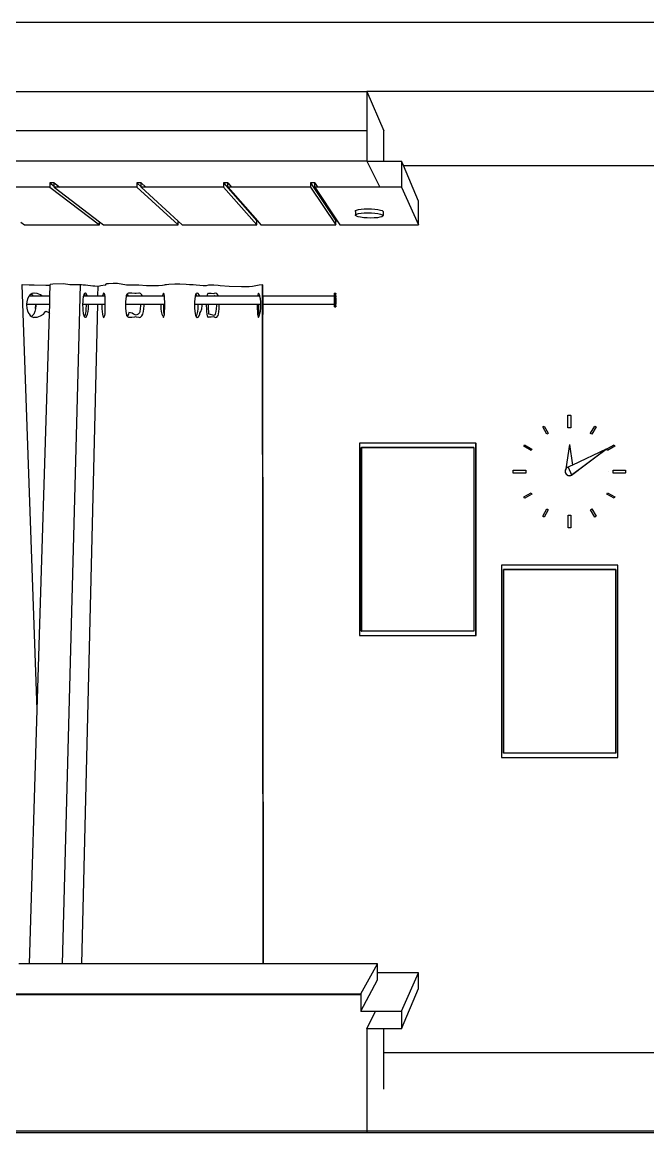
# Model space of a CAD drawing. Header units: millimetres. Extents: x 543 to 4140, y -1075 to 1161.
# Drawn here: x 925.9 to 1143.2, y 775.4 to 1161.4 of the extents above; entities that cross this region are included whole.
import ezdxf

# ---------------------------------------------------------------- set-up
doc = ezdxf.new("R2010")
doc.units = ezdxf.units.MM
doc.layers.add('SectionCutEdges', color=7, linetype='Continuous')

msp = doc.modelspace()

# ---------------------------------------------------------------- linework, layer by layer
for p, q in [((1045.628, 1137.288), (1051.522, 1123.625)), ((1045.628, 1123.625), (829.101, 1123.625)), ((1051.522, 1113.165), (1051.522, 1123.625)), ((1045.628, 1113.165), (1050.153, 1104.119)), ((1058.339, 1111.62), (1057.69, 1113.165)), ((1058.339, 1111.62), (1151.925, 1111.62)), ((1063.568, 1099.182), (1058.339, 1111.62)), ((935.566, 1105.626), (937.074, 1104.461)), ((935.566, 1104.119), (952.747, 1090.973)), ((937.074, 1105.626), (939.008, 1104.119)), ((937.074, 1104.119), (952.747, 1092.028)), ((965.72, 1105.626), (967.228, 1104.234)), ((965.72, 1104.119), (980.11, 1090.973)), ((967.228, 1105.626), (968.845, 1104.119)), ((967.228, 1104.119), (980.11, 1092.235)), ((995.874, 1105.626), (1007.473, 1092.341)), ((995.874, 1104.119), (1007.473, 1090.973)), ((997.382, 1105.626), (998.682, 1104.119)), ((997.382, 1104.119), (1007.649, 1092.341)), ((1026.028, 1105.626), (1034.836, 1092.341)), ((1026.028, 1104.119), (1034.836, 1090.973)), ((1027.536, 1105.626), (1028.52, 1104.119)), ((1027.536, 1104.119), (1035.302, 1092.341)), ((1057.69, 1104.119), (1063.568, 1090.973)), ((1042.061, 1096.144), (1042.712, 1096.337)), ((1042.712, 1096.337), (1043.622, 1096.485)), ((1043.622, 1096.485), (1044.73, 1096.579)), ((1044.73, 1096.579), (1045.96, 1096.61)), ((1045.96, 1096.61), (1047.225, 1096.579)), ((1047.225, 1096.579), (1048.437, 1096.485)), ((1048.437, 1096.485), (1049.514, 1096.337)), ((1049.514, 1096.337), (1050.38, 1096.144)), ((1063.568, 1090.973), (1063.568, 1099.182)), ((1007.473, 1092.341), (1007.649, 1092.341)), ((1007.473, 1090.973), (1007.473, 1092.341)), ((1007.649, 1092.341), (1008.841, 1090.973)), ((1034.836, 1092.341), (1035.302, 1092.341)), ((1034.836, 1090.973), (1034.836, 1092.341)), ((1035.302, 1092.341), (1036.205, 1090.973)), ((1041.693, 1095.681), (1041.714, 1095.92)), ((1041.714, 1095.664), (1041.693, 1095.681)), ((1041.693, 1095.681), (1041.693, 1094.263)), ((1041.693, 1094.263), (1041.714, 1094.5)), ((1041.998, 1094.027), (1041.693, 1094.263)), ((1041.714, 1095.92), (1042.061, 1096.144)), ((1041.714, 1094.5), (1042.061, 1094.721)), ((1042.606, 1093.808), (1041.998, 1094.027)), ((1042.061, 1094.721), (1042.712, 1094.912)), ((1043.475, 1093.62), (1042.606, 1093.808)), ((1042.712, 1094.912), (1043.622, 1095.059)), ((1044.545, 1093.476), (1043.475, 1093.62)), ((1043.622, 1095.059), (1044.73, 1095.151)), ((1045.744, 1093.386), (1044.545, 1093.476)), ((1044.73, 1095.151), (1045.96, 1095.182)), ((1046.992, 1093.356), (1045.744, 1093.386)), ((1045.96, 1095.182), (1047.225, 1095.151)), ((1048.206, 1093.386), (1046.992, 1093.356)), ((1047.225, 1095.151), (1048.437, 1095.059)), ((1049.303, 1093.476), (1048.206, 1093.386)), ((1048.437, 1095.059), (1049.514, 1094.912)), ((1050.211, 1093.62), (1049.303, 1093.476)), ((1049.514, 1094.912), (1050.38, 1094.721)), ((1050.868, 1093.808), (1050.211, 1093.62)), ((1050.38, 1096.144), (1050.977, 1095.92)), ((1050.38, 1094.721), (1050.977, 1094.5)), ((1051.228, 1094.027), (1050.868, 1093.808)), ((1050.977, 1095.92), (1051.266, 1095.681)), ((1050.977, 1094.5), (1051.266, 1094.263)), ((1051.266, 1094.263), (1051.228, 1094.027)), ((1051.266, 1095.681), (1051.266, 1094.263)), ((925.384, 1091.88), (926.752, 1090.973)), ((926.752, 1090.973), (952.747, 1090.973)), ((952.747, 1090.973), (952.747, 1092.028)), ((952.747, 1092.028), (954.115, 1090.973)), ((954.115, 1090.973), (980.11, 1090.973)), ((980.11, 1090.973), (980.11, 1092.235)), ((980.11, 1092.235), (981.478, 1090.973)), ((981.478, 1090.973), (1007.473, 1090.973)), ((1008.841, 1090.973), (1034.836, 1090.973)), ((1036.205, 1090.973), (1063.568, 1090.973)), ((925.924, 1070.175), (925.922, 1070.226)), ((928.28, 1070.063), (925.924, 1070.175)), ((931.127, 922.466), (925.924, 1070.175)), ((930.058, 1069.97), (928.28, 1070.063)), ((934.123, 1069.861), (930.058, 1069.97)), ((935.3, 1069.871), (934.123, 1069.861)), ((935.673, 1069.9), (935.3, 1069.871)), ((935.563, 1066.309), (935.673, 1069.9)), ((935.673, 1069.9), (935.684, 1070.245)), ((936.59, 1070.377), (935.684, 1070.245)), ((940.277, 1070.445), (936.59, 1070.377)), ((939.957, 834.117), (946.18, 1070.167)), ((942.423, 1070.167), (940.277, 1070.445)), ((946.18, 1070.167), (942.423, 1070.167)), ((946.562, 1070.167), (946.18, 1070.167)), ((947.066, 1070.075), (946.562, 1070.167)), ((947.855, 1069.967), (947.066, 1070.075)), ((950.477, 1069.679), (947.855, 1069.967)), ((951.16, 1069.622), (950.477, 1069.679)), ((952.307, 1069.596), (951.16, 1069.622)), ((952.228, 1066.309), (952.307, 1069.596)), ((953.284, 1069.782), (952.307, 1069.596)), ((954.688, 1070.061), (953.284, 1069.782)), ((955.028, 1070.364), (954.688, 1070.061)), ((955.017, 1069.827), (955.015, 1069.827)), ((955.17, 1070.527), (955.028, 1070.364)), ((955.9, 1070.526), (955.17, 1070.527)), ((957.467, 1070.63), (955.9, 1070.526)), ((958.627, 1070.592), (957.467, 1070.63)), ((958.977, 1070.562), (958.627, 1070.592)), ((962.154, 1070.043), (958.977, 1070.562)), ((962.846, 1069.985), (962.154, 1070.043)), ((963.999, 1069.99), (962.846, 1069.985)), ((965.302, 1070.013), (963.999, 1069.99)), ((966.49, 1069.987), (965.302, 1070.013)), ((969.112, 1069.78), (966.49, 1069.987)), ((971.642, 1069.744), (969.112, 1069.78)), ((973.32, 1069.781), (971.642, 1069.744)), ((974.706, 1069.904), (973.32, 1069.781)), ((975.275, 1070.038), (974.706, 1069.904)), ((975.576, 1070.167), (975.275, 1070.038)), ((975.574, 1069.985), (975.573, 1069.985)), ((976.047, 1070.167), (975.576, 1070.167)), ((976.843, 1070.305), (976.047, 1070.167)), ((978.916, 1070.392), (976.843, 1070.305)), ((980.723, 1070.379), (978.916, 1070.392)), ((982.903, 1070.302), (980.723, 1070.379)), ((984.08, 1070.167), (982.903, 1070.302)), ((985.35, 1070.167), (984.08, 1070.167)), ((986.401, 1070.002), (985.35, 1070.167)), ((987.67, 1069.877), (986.401, 1070.002)), ((988.74, 1069.832), (987.67, 1069.877)), ((989.462, 1069.818), (988.74, 1069.832)), ((989.875, 1069.845), (989.462, 1069.818)), ((990.675, 1069.999), (989.875, 1069.845)), ((992.502, 1070.018), (990.675, 1069.999)), ((994.026, 1069.902), (992.502, 1070.018)), ((994.691, 1069.797), (994.026, 1069.902)), ((997.847, 1069.604), (994.691, 1069.797)), ((1002.156, 1069.489), (997.847, 1069.604)), ((1004.751, 1069.492), (1002.156, 1069.489)), ((1005.883, 1069.59), (1004.751, 1069.492)), ((1007.649, 1069.867), (1005.883, 1069.59)), ((1008.235, 1070.034), (1007.649, 1069.867)), ((1009.409, 1070.167), (1008.235, 1070.034)), ((1009.625, 834.117), (1009.409, 1070.167)), ((1009.409, 1070.167), (1009.527, 1070.052)), ((1009.527, 1066.438), (1009.527, 1070.052)), ((928.22, 1066.12), (927.788, 1065.266)), ((928.28, 1066.189), (928.22, 1066.12)), ((928.376, 1066.309), (928.28, 1066.189)), ((928.736, 1066.765), (928.376, 1066.309)), ((928.376, 1066.309), (929.657, 1066.309)), ((929.006, 1066.942), (928.736, 1066.765)), ((929.33, 1067.156), (929.006, 1066.942)), ((929.006, 1066.942), (929.115, 1066.867)), ((929.115, 1066.867), (929.415, 1066.64)), ((929.968, 1067.267), (929.33, 1067.156)), ((929.415, 1066.64), (929.657, 1066.309)), ((929.657, 1066.309), (932.766, 1066.309)), ((930.058, 1067.242), (929.968, 1067.267)), ((931.13, 1067.091), (930.058, 1067.242)), ((932.292, 1066.64), (931.13, 1067.091)), ((932.766, 1066.309), (932.292, 1066.64)), ((932.766, 1066.309), (935.563, 1066.309)), ((935.475, 1063.467), (935.563, 1066.309)), ((947.066, 1065.722), (947.006, 1065.266)), ((947.136, 1066.12), (947.066, 1065.722)), ((947.193, 1066.309), (947.136, 1066.12)), ((947.332, 1066.765), (947.193, 1066.309)), ((947.193, 1066.309), (947.715, 1066.309)), ((947.453, 1066.973), (947.332, 1066.765)), ((947.56, 1067.156), (947.453, 1066.973)), ((947.453, 1066.973), (947.622, 1066.64)), ((947.805, 1067.267), (947.56, 1067.156)), ((947.622, 1066.64), (947.715, 1066.309)), ((947.715, 1066.309), (948.495, 1066.309)), ((947.855, 1067.231), (947.805, 1067.267)), ((948.096, 1067.091), (947.855, 1067.231)), ((948.379, 1066.64), (948.096, 1067.091)), ((948.495, 1066.309), (948.379, 1066.64)), ((948.495, 1066.309), (952.228, 1066.309)), ((952.228, 1066.309), (953.862, 1066.309)), ((953.926, 1066.64), (953.862, 1066.309)), ((953.862, 1066.309), (954.669, 1066.309)), ((954.082, 1067.091), (953.926, 1066.64)), ((954.25, 1067.267), (954.082, 1067.091)), ((954.418, 1067.156), (954.25, 1067.267)), ((954.574, 1066.765), (954.418, 1067.156)), ((954.669, 1066.309), (954.574, 1066.765)), ((954.688, 1066.22), (954.669, 1066.309)), ((954.693, 1066.12), (954.688, 1066.22)), ((954.716, 1065.266), (954.693, 1066.12)), ((962.016, 1066.12), (961.89, 1065.266)), ((962.064, 1066.309), (962.016, 1066.12)), ((962.154, 1066.664), (962.064, 1066.309)), ((962.064, 1066.309), (962.694, 1066.309)), ((962.204, 1066.765), (962.154, 1066.664)), ((962.331, 1066.899), (962.204, 1066.765)), ((962.573, 1067.156), (962.331, 1066.899)), ((962.331, 1066.899), (962.543, 1066.64)), ((962.543, 1066.64), (962.694, 1066.309)), ((962.846, 1067.233), (962.573, 1067.156)), ((962.694, 1066.309), (965.399, 1066.309)), ((963.999, 1067.214), (962.846, 1067.233)), ((965.001, 1067.156), (963.999, 1067.214)), ((965.302, 1067.09), (965.001, 1067.156)), ((965.538, 1067.156), (965.302, 1067.09)), ((965.399, 1066.309), (965.467, 1066.341)), ((965.399, 1066.309), (965.521, 1066.309)), ((965.467, 1066.341), (965.521, 1066.309)), ((965.521, 1066.309), (967.623, 1066.309)), ((966.49, 1067.226), (965.538, 1067.156)), ((966.645, 1067.267), (966.49, 1067.226)), ((967.069, 1067.091), (966.645, 1067.267)), ((967.463, 1066.64), (967.069, 1067.091)), ((967.623, 1066.309), (967.463, 1066.64)), ((967.623, 1066.309), (974.626, 1066.309)), ((974.706, 1066.495), (974.626, 1066.309)), ((974.626, 1066.309), (975.317, 1066.309)), ((974.729, 1066.64), (974.706, 1066.495)), ((974.861, 1067.091), (974.729, 1066.64)), ((975.003, 1067.267), (974.861, 1067.091)), ((975.145, 1067.156), (975.003, 1067.267)), ((975.275, 1066.772), (975.145, 1067.156)), ((975.276, 1066.765), (975.275, 1066.772)), ((975.319, 1066.321), (975.276, 1066.765)), ((975.317, 1066.309), (975.319, 1066.321)), ((975.317, 1066.309), (975.32, 1066.309)), ((975.32, 1066.309), (975.319, 1066.321)), ((975.338, 1066.12), (975.32, 1066.309)), ((975.386, 1065.266), (975.338, 1066.12)), ((985.996, 1066.12), (985.865, 1065.266)), ((986.046, 1066.309), (985.996, 1066.12)), ((986.166, 1066.765), (986.046, 1066.309)), ((986.046, 1066.309), (986.481, 1066.309)), ((986.262, 1066.956), (986.166, 1066.765)), ((986.364, 1067.156), (986.262, 1066.956)), ((986.262, 1066.956), (986.4, 1066.64)), ((986.401, 1067.176), (986.364, 1067.156)), ((986.4, 1066.64), (986.481, 1066.309)), ((986.681, 1067.267), (986.401, 1067.176)), ((986.481, 1066.309), (987.466, 1066.309)), ((987.021, 1067.091), (986.681, 1067.267)), ((987.337, 1066.64), (987.021, 1067.091)), ((987.466, 1066.309), (987.337, 1066.64)), ((987.466, 1066.309), (990.145, 1066.309)), ((990.211, 1066.64), (990.145, 1066.309)), ((990.145, 1066.309), (992.06, 1066.309)), ((990.373, 1067.091), (990.211, 1066.64)), ((990.546, 1067.267), (990.373, 1067.091)), ((990.675, 1067.185), (990.546, 1067.267)), ((991.526, 1067.156), (990.675, 1067.185)), ((992.502, 1067.031), (991.526, 1067.156)), ((992.06, 1066.309), (992.639, 1066.463)), ((992.06, 1066.309), (992.717, 1066.309)), ((992.634, 1067.156), (992.502, 1067.031)), ((993.074, 1067.267), (992.634, 1067.156)), ((992.639, 1066.463), (992.717, 1066.309)), ((992.717, 1066.309), (994.058, 1066.309)), ((993.515, 1067.091), (993.074, 1067.267)), ((993.925, 1066.64), (993.515, 1067.091)), ((994.026, 1066.441), (993.925, 1066.64)), ((994.058, 1066.309), (994.026, 1066.441)), ((994.058, 1066.309), (1007.755, 1066.309)), ((1007.8, 1066.64), (1007.755, 1066.309)), ((1007.755, 1066.309), (1008.277, 1066.309)), ((1007.909, 1067.091), (1007.8, 1066.64)), ((1008.026, 1067.267), (1007.909, 1067.091)), ((1008.143, 1067.156), (1008.026, 1067.267)), ((1008.235, 1066.828), (1008.143, 1067.156)), ((1008.279, 1066.765), (1008.235, 1066.828)), ((1008.277, 1066.309), (1008.322, 1066.64)), ((1008.277, 1066.309), (1008.445, 1066.309)), ((1008.323, 1066.644), (1008.279, 1066.765)), ((1008.322, 1066.64), (1008.323, 1066.644)), ((1008.445, 1066.309), (1008.323, 1066.644)), ((1008.514, 1066.12), (1008.445, 1066.309)), ((1008.695, 1065.266), (1008.514, 1066.12)), ((1009.514, 1066.12), (1009.493, 1065.266)), ((1009.522, 1066.309), (1009.514, 1066.12)), ((1009.527, 1066.438), (1009.522, 1066.309)), ((1009.522, 1066.309), (1034.31, 1066.309)), ((1034.299, 1065.722), (1034.295, 1065.24)), ((1034.306, 1066.168), (1034.299, 1065.722)), ((1034.31, 1066.309), (1034.306, 1066.168)), ((1034.317, 1066.557), (1034.31, 1066.309)), ((1034.331, 1066.874), (1034.317, 1066.557)), ((1034.346, 1067.104), (1034.331, 1066.874)), ((1034.364, 1067.237), (1034.346, 1067.104)), ((1034.382, 1067.267), (1034.364, 1067.237)), ((1034.389, 1067.237), (1034.382, 1067.267)), ((1034.382, 1067.267), (1034.855, 1067.267)), ((1034.773, 1065.722), (1034.769, 1065.24)), ((1034.78, 1066.168), (1034.773, 1065.722)), ((1034.791, 1066.557), (1034.78, 1066.168)), ((1034.804, 1066.874), (1034.791, 1066.557)), ((1034.82, 1067.104), (1034.804, 1066.874)), ((1034.807, 1065.475), (1034.804, 1065.192)), ((1034.812, 1065.733), (1034.807, 1065.475)), ((1034.819, 1065.954), (1034.812, 1065.733)), ((1034.827, 1066.129), (1034.819, 1065.954)), ((1034.837, 1067.237), (1034.82, 1067.104)), ((1034.837, 1066.249), (1034.827, 1066.129)), ((1034.855, 1067.267), (1034.837, 1067.237)), ((1034.848, 1066.309), (1034.837, 1066.249)), ((1034.858, 1066.308), (1034.848, 1066.309)), ((1034.873, 1067.193), (1034.855, 1067.267)), ((1034.869, 1066.244), (1034.858, 1066.308)), ((1034.879, 1066.122), (1034.869, 1066.244)), ((1034.89, 1067.018), (1034.873, 1067.193)), ((1034.888, 1065.945), (1034.879, 1066.122)), ((1034.896, 1065.722), (1034.888, 1065.945)), ((1034.906, 1066.751), (1034.89, 1067.018)), ((1034.902, 1065.463), (1034.896, 1065.722)), ((1034.905, 1065.179), (1034.902, 1065.463)), ((1034.919, 1066.402), (1034.906, 1066.751)), ((1034.93, 1065.987), (1034.919, 1066.402)), ((1034.937, 1065.524), (1034.93, 1065.987)), ((1034.941, 1065.034), (1034.937, 1065.524)), ((927.448, 1063.467), (927.423, 1063.172)), ((927.423, 1063.172), (927.516, 1062.075)), ((927.516, 1064.26), (927.448, 1063.467)), ((927.448, 1063.467), (930.603, 1063.467)), ((927.788, 1065.266), (927.516, 1064.26)), ((927.516, 1062.075), (927.788, 1061.045)), ((930.561, 1061.844), (930.315, 1060.84)), ((930.567, 1061.922), (930.561, 1061.844)), ((930.567, 1061.922), (930.62, 1063.241)), ((930.644, 1062.93), (930.567, 1061.922)), ((930.603, 1063.468), (930.603, 1063.467)), ((930.603, 1063.467), (935.475, 1063.467)), ((930.603, 1063.467), (930.62, 1063.241)), ((930.62, 1063.241), (930.644, 1062.93)), ((935.376, 1060.26), (935.475, 1063.467)), ((946.63, 834.117), (952.159, 1063.467)), ((946.918, 1063.467), (946.911, 1063.172)), ((946.911, 1063.172), (946.935, 1062.075)), ((946.935, 1064.26), (946.918, 1063.467)), ((946.918, 1063.467), (948.088, 1063.467)), ((947.006, 1065.266), (946.935, 1064.26)), ((946.935, 1062.075), (947.006, 1061.045)), ((948.039, 1061.603), (947.968, 1060.84)), ((948.067, 1061.844), (948.039, 1061.603)), ((948.107, 1062.93), (948.067, 1061.844)), ((948.088, 1063.468), (948.088, 1063.467)), ((948.088, 1063.467), (948.107, 1062.93)), ((948.088, 1063.467), (948.946, 1063.467)), ((948.809, 1060.84), (948.926, 1061.844)), ((948.926, 1061.844), (948.966, 1062.93)), ((948.946, 1063.467), (948.946, 1063.468)), ((948.966, 1062.93), (948.946, 1063.467)), ((948.946, 1063.467), (952.159, 1063.467)), ((952.159, 1063.467), (952.159, 1063.468)), ((952.159, 1063.467), (953.613, 1063.467)), ((953.613, 1063.467), (953.602, 1062.93)), ((953.602, 1062.93), (953.624, 1061.844)), ((953.613, 1063.468), (953.613, 1063.467)), ((953.613, 1063.467), (954.734, 1063.467)), ((953.624, 1061.844), (953.689, 1060.84)), ((954.73, 1064.26), (954.716, 1065.266)), ((954.716, 1061.045), (954.73, 1062.075)), ((954.734, 1063.467), (954.73, 1064.26)), ((954.73, 1062.075), (954.735, 1063.172)), ((954.735, 1063.172), (954.734, 1063.467)), ((961.791, 1063.467), (961.784, 1063.172)), ((961.784, 1063.172), (961.811, 1062.075)), ((961.811, 1064.26), (961.791, 1063.467)), ((961.791, 1063.467), (966.964, 1063.467)), ((961.89, 1065.266), (961.811, 1064.26)), ((961.811, 1062.075), (961.89, 1061.045)), ((966.936, 1061.844), (966.773, 1060.84)), ((966.991, 1062.93), (966.936, 1061.844)), ((966.964, 1063.468), (966.964, 1063.467)), ((966.964, 1063.467), (966.991, 1062.93)), ((966.964, 1063.467), (968.252, 1063.467)), ((968.06, 1060.84), (968.223, 1061.844)), ((968.223, 1061.844), (968.279, 1062.93)), ((968.252, 1063.467), (968.252, 1063.468)), ((968.279, 1062.93), (968.252, 1063.467)), ((968.252, 1063.467), (974.069, 1063.467)), ((974.069, 1063.467), (974.045, 1062.93)), ((974.045, 1062.93), (974.094, 1061.844)), ((974.069, 1063.468), (974.069, 1063.467)), ((974.069, 1063.467), (975.106, 1063.467)), ((974.094, 1061.844), (974.239, 1060.84)), ((975.097, 1062.93), (975.106, 1063.467)), ((975.116, 1061.844), (975.097, 1062.93)), ((975.106, 1063.467), (975.106, 1063.468)), ((975.106, 1063.467), (975.424, 1063.467)), ((975.17, 1060.84), (975.116, 1061.844)), ((975.417, 1064.26), (975.386, 1065.266)), ((975.386, 1061.045), (975.417, 1062.075)), ((975.424, 1063.467), (975.417, 1064.26)), ((975.417, 1062.075), (975.427, 1063.172)), ((975.427, 1063.172), (975.424, 1063.467)), ((985.763, 1063.467), (985.755, 1063.172)), ((985.755, 1063.172), (985.783, 1062.075)), ((985.783, 1064.26), (985.763, 1063.467)), ((985.763, 1063.467), (986.948, 1063.467)), ((985.865, 1065.266), (985.783, 1064.26)), ((985.783, 1062.075), (985.865, 1061.045)), ((986.925, 1061.844), (986.794, 1060.84)), ((986.97, 1062.93), (986.925, 1061.844)), ((986.948, 1063.468), (986.948, 1063.467)), ((986.948, 1063.467), (986.97, 1062.93)), ((986.948, 1063.467), (988.377, 1063.467)), ((988.016, 1060.84), (988.324, 1061.844)), ((988.324, 1061.844), (988.429, 1062.93)), ((988.377, 1063.467), (988.377, 1063.468)), ((988.429, 1062.93), (988.377, 1063.467)), ((988.377, 1063.467), (989.887, 1063.467)), ((989.887, 1063.467), (989.876, 1062.93)), ((989.876, 1062.93), (989.899, 1061.844)), ((989.887, 1063.468), (989.887, 1063.467)), ((989.887, 1063.467), (990.622, 1063.467)), ((989.899, 1061.844), (989.966, 1060.84)), ((990.61, 1062.93), (990.622, 1063.467)), ((990.633, 1061.844), (990.61, 1062.93)), ((990.622, 1063.467), (990.622, 1063.468)), ((990.622, 1063.467), (993.371, 1063.467)), ((990.7, 1060.84), (990.633, 1061.844)), ((993.342, 1061.844), (993.172, 1060.84)), ((993.4, 1062.93), (993.342, 1061.844)), ((993.371, 1063.468), (993.371, 1063.467)), ((993.371, 1063.467), (993.4, 1062.93)), ((993.371, 1063.467), (994.37, 1063.467)), ((994.275, 1060.84), (994.356, 1061.844)), ((994.356, 1061.844), (994.384, 1062.93)), ((994.37, 1063.467), (994.37, 1063.468)), ((994.384, 1062.93), (994.37, 1063.467)), ((994.37, 1063.467), (1007.527, 1063.467)), ((1007.527, 1063.467), (1007.513, 1062.93)), ((1007.513, 1062.93), (1007.541, 1061.844)), ((1007.527, 1063.468), (1007.527, 1063.467)), ((1007.527, 1063.467), (1008.103, 1063.467)), ((1007.541, 1061.844), (1007.623, 1060.84)), ((1008.096, 1062.93), (1008.103, 1063.467)), ((1008.111, 1061.844), (1008.096, 1062.93)), ((1008.103, 1063.467), (1008.103, 1063.468)), ((1008.103, 1063.467), (1008.837, 1063.467)), ((1008.156, 1060.84), (1008.111, 1061.844)), ((1008.808, 1064.26), (1008.695, 1065.266)), ((1008.695, 1061.045), (1008.808, 1062.075)), ((1008.837, 1063.467), (1008.808, 1064.26)), ((1008.808, 1062.075), (1008.847, 1063.172)), ((1008.847, 1063.172), (1008.837, 1063.467)), ((1009.476, 1063.467), (1009.475, 1063.172)), ((1009.475, 1063.172), (1009.479, 1062.075)), ((1009.479, 1064.26), (1009.476, 1063.467)), ((1009.476, 1063.467), (1034.315, 1063.467)), ((1009.493, 1065.266), (1009.479, 1064.26)), ((1009.479, 1062.075), (1009.493, 1061.045)), ((1034.295, 1065.24), (1034.295, 1064.742)), ((1034.295, 1064.742), (1034.299, 1064.251)), ((1034.299, 1064.251), (1034.306, 1063.787)), ((1034.306, 1063.787), (1034.315, 1063.467)), ((1034.315, 1063.467), (1034.317, 1063.372)), ((1034.317, 1063.372), (1034.331, 1063.023)), ((1034.331, 1063.023), (1034.346, 1062.756)), ((1034.346, 1062.756), (1034.364, 1062.583)), ((1034.364, 1062.583), (1034.382, 1062.51)), ((1034.382, 1062.51), (1034.4, 1062.541)), ((1034.382, 1062.51), (1034.855, 1062.51)), ((1034.4, 1062.541), (1034.405, 1062.583)), ((1034.769, 1065.24), (1034.769, 1064.742)), ((1034.769, 1064.742), (1034.773, 1064.251)), ((1034.773, 1064.251), (1034.78, 1063.787)), ((1034.78, 1063.787), (1034.791, 1063.372)), ((1034.791, 1063.372), (1034.804, 1063.023)), ((1034.804, 1065.192), (1034.803, 1064.895)), ((1034.803, 1064.895), (1034.805, 1064.597)), ((1034.804, 1063.023), (1034.82, 1062.756)), ((1034.805, 1064.597), (1034.808, 1064.313)), ((1034.808, 1064.313), (1034.814, 1064.053)), ((1034.814, 1064.053), (1034.822, 1063.831)), ((1034.82, 1062.756), (1034.837, 1062.583)), ((1034.822, 1063.831), (1034.831, 1063.654)), ((1034.831, 1063.654), (1034.841, 1063.531)), ((1034.837, 1062.583), (1034.855, 1062.51)), ((1034.841, 1063.531), (1034.852, 1063.468)), ((1034.852, 1063.468), (1034.863, 1063.467)), ((1034.855, 1062.51), (1034.873, 1062.541)), ((1034.863, 1063.467), (1034.873, 1063.528)), ((1034.873, 1063.528), (1034.883, 1063.648)), ((1034.873, 1062.541), (1034.89, 1062.674)), ((1034.883, 1063.648), (1034.891, 1063.823)), ((1034.89, 1062.674), (1034.906, 1062.904)), ((1034.891, 1063.823), (1034.898, 1064.044)), ((1034.898, 1064.044), (1034.903, 1064.302)), ((1034.903, 1064.302), (1034.906, 1064.585)), ((1034.907, 1064.882), (1034.905, 1065.179)), ((1034.906, 1064.585), (1034.907, 1064.882)), ((1034.906, 1062.904), (1034.919, 1063.221)), ((1034.919, 1063.221), (1034.93, 1063.611)), ((1034.93, 1063.611), (1034.937, 1064.056)), ((1034.937, 1064.056), (1034.941, 1064.537)), ((1034.941, 1064.537), (1034.941, 1065.034)), ((927.788, 1061.045), (928.22, 1060.152)), ((928.22, 1060.152), (928.28, 1060.078)), ((928.28, 1060.078), (928.736, 1059.457)), ((928.736, 1059.457), (929.135, 1059.156)), ((929.415, 1059.341), (929.135, 1059.156)), ((929.135, 1059.156), (929.33, 1059.008)), ((929.33, 1059.008), (929.968, 1058.834)), ((929.924, 1059.986), (929.415, 1059.341)), ((930.315, 1060.84), (929.924, 1059.986)), ((929.968, 1058.834), (930.058, 1058.85)), ((930.058, 1058.85), (931.13, 1058.948)), ((931.127, 922.466), (935.376, 1060.26)), ((931.13, 1058.948), (932.292, 1059.341)), ((932.292, 1059.341), (933.29, 1059.986)), ((933.29, 1059.986), (934.055, 1060.84)), ((934.055, 1060.84), (934.123, 1060.983)), ((934.123, 1060.983), (934.341, 1060.84)), ((934.341, 1060.84), (935.3, 1060.506)), ((935.3, 1060.506), (935.376, 1060.26)), ((947.006, 1061.045), (947.066, 1060.568)), ((947.066, 1060.568), (947.136, 1060.152)), ((947.136, 1060.152), (947.332, 1059.457)), ((947.332, 1059.457), (947.499, 1059.129)), ((947.622, 1059.341), (947.499, 1059.129)), ((947.499, 1059.129), (947.56, 1059.008)), ((947.56, 1059.008), (947.805, 1058.834)), ((947.817, 1059.986), (947.622, 1059.341)), ((947.805, 1058.834), (947.855, 1058.858)), ((947.968, 1060.84), (947.817, 1059.986)), ((947.855, 1058.858), (948.096, 1058.948)), ((948.096, 1058.948), (948.379, 1059.341)), ((948.379, 1059.341), (948.622, 1059.986)), ((948.622, 1059.986), (948.809, 1060.84)), ((953.689, 1060.84), (953.792, 1059.986)), ((953.792, 1059.986), (953.926, 1059.341)), ((953.926, 1059.341), (954.082, 1058.948)), ((954.082, 1058.948), (954.25, 1058.834)), ((954.25, 1058.834), (954.418, 1059.008)), ((954.418, 1059.008), (954.574, 1059.457)), ((954.574, 1059.457), (954.688, 1060.045)), ((954.688, 1060.045), (954.693, 1060.152)), ((954.693, 1060.152), (954.716, 1061.045)), ((961.89, 1061.045), (962.016, 1060.152)), ((962.016, 1060.152), (962.154, 1059.566)), ((962.154, 1059.566), (962.204, 1059.457)), ((962.204, 1059.457), (962.413, 1059.203)), ((962.543, 1059.341), (962.413, 1059.203)), ((962.413, 1059.203), (962.573, 1059.008)), ((962.86, 1059.986), (962.543, 1059.341)), ((962.573, 1059.008), (962.846, 1058.889)), ((962.846, 1058.889), (963.999, 1058.917)), ((963.014, 1060.528), (962.86, 1059.986)), ((964.166, 1060.299), (963.014, 1060.528)), ((963.999, 1058.917), (965.001, 1059.008)), ((964.596, 1059.986), (964.166, 1060.299)), ((965.467, 1059.619), (964.596, 1059.986)), ((965.001, 1059.008), (965.302, 1059.084)), ((965.302, 1059.084), (965.538, 1059.008)), ((966.153, 1059.986), (965.467, 1059.619)), ((965.538, 1059.008), (966.49, 1058.898)), ((966.654, 1060.45), (966.153, 1059.986)), ((966.49, 1058.898), (966.645, 1058.834)), ((966.645, 1058.834), (967.069, 1058.948)), ((966.773, 1060.84), (966.654, 1060.45)), ((967.069, 1058.948), (967.463, 1059.341)), ((967.463, 1059.341), (967.801, 1059.986)), ((967.801, 1059.986), (968.06, 1060.84)), ((974.239, 1060.84), (974.468, 1059.986)), ((974.468, 1059.986), (974.706, 1059.475)), ((974.706, 1059.475), (974.729, 1059.341)), ((974.729, 1059.341), (974.861, 1058.948)), ((974.861, 1058.948), (975.003, 1058.834)), ((975.003, 1058.834), (975.145, 1059.008)), ((975.145, 1059.008), (975.275, 1059.449)), ((975.258, 1059.986), (975.17, 1060.84)), ((975.301, 1059.738), (975.258, 1059.986)), ((975.275, 1059.449), (975.276, 1059.457)), ((975.276, 1059.457), (975.301, 1059.738)), ((975.301, 1059.738), (975.338, 1060.152)), ((975.338, 1060.152), (975.386, 1061.045)), ((985.865, 1061.045), (985.996, 1060.152)), ((985.996, 1060.152), (986.166, 1059.457)), ((986.166, 1059.457), (986.303, 1059.146)), ((986.4, 1059.341), (986.303, 1059.146)), ((986.303, 1059.146), (986.364, 1059.008)), ((986.364, 1059.008), (986.401, 1058.978)), ((986.544, 1059.887), (986.4, 1059.341)), ((986.401, 1058.978), (986.681, 1058.834)), ((986.586, 1059.986), (986.544, 1059.887)), ((986.794, 1060.84), (986.586, 1059.986)), ((986.681, 1058.834), (987.021, 1058.948)), ((987.021, 1058.948), (987.337, 1059.341)), ((987.337, 1059.341), (987.609, 1059.986)), ((987.609, 1059.986), (987.67, 1060.239)), ((987.67, 1060.239), (988.016, 1060.84)), ((989.966, 1060.84), (990.072, 1059.986)), ((990.072, 1059.986), (990.211, 1059.341)), ((990.211, 1059.341), (990.373, 1058.948)), ((990.373, 1058.948), (990.546, 1058.834)), ((990.546, 1058.834), (990.675, 1058.963)), ((990.675, 1058.963), (991.526, 1059.008)), ((990.807, 1059.986), (990.7, 1060.84)), ((990.814, 1059.955), (990.807, 1059.986)), ((992.639, 1059.505), (990.814, 1059.955)), ((991.526, 1059.008), (992.502, 1059.152)), ((992.502, 1059.152), (992.634, 1059.008)), ((992.634, 1059.008), (993.074, 1058.834)), ((992.902, 1059.986), (992.639, 1059.505)), ((993.172, 1060.84), (992.902, 1059.986)), ((993.074, 1058.834), (993.515, 1058.948)), ((993.515, 1058.948), (993.925, 1059.341)), ((993.925, 1059.341), (994.026, 1059.526)), ((994.026, 1059.526), (994.146, 1059.986)), ((994.146, 1059.986), (994.275, 1060.84)), ((1007.623, 1060.84), (1007.649, 1060.671)), ((1007.649, 1060.671), (1007.706, 1059.986)), ((1007.706, 1059.986), (1007.8, 1059.341)), ((1007.8, 1059.341), (1007.909, 1058.948)), ((1007.909, 1058.948), (1008.026, 1058.834)), ((1008.026, 1058.834), (1008.143, 1059.008)), ((1008.143, 1059.008), (1008.235, 1059.385)), ((1008.228, 1059.986), (1008.156, 1060.84)), ((1008.297, 1059.511), (1008.228, 1059.986)), ((1008.235, 1059.385), (1008.279, 1059.457)), ((1008.279, 1059.457), (1008.297, 1059.511)), ((1008.297, 1059.511), (1008.514, 1060.152)), ((1008.514, 1060.152), (1008.695, 1061.045)), ((1009.493, 1061.045), (1009.514, 1060.152)), ((1009.514, 1060.152), (1009.527, 1059.81)), ((1009.743, 834.117), (1009.527, 1059.81)), ((1115.525, 1020.443), (1115.525, 1024.796)), ((1115.525, 1024.796), (1116.493, 1024.796)), ((1116.496, 1024.756), (1116.493, 1024.796)), ((1116.496, 1024.756), (1116.496, 1020.405)), ((1106.745, 1020.79), (1107.214, 1021.061)), ((1106.754, 1020.752), (1106.745, 1020.79)), ((1108.204, 1018.24), (1106.754, 1020.752)), ((1107.214, 1021.061), (1108.665, 1018.547)), ((1115.528, 1020.405), (1115.525, 1020.443)), ((1116.496, 1020.405), (1115.528, 1020.405)), ((1123.382, 1018.54), (1124.833, 1021.054)), ((1125.3, 1020.745), (1123.849, 1018.233)), ((1124.833, 1021.054), (1125.302, 1020.783)), ((1125.3, 1020.745), (1125.302, 1020.783)), ((1043.043, 1015.17), (1043.043, 948.239)), ((1083.491, 1015.17), (1043.043, 1015.17)), ((1083.491, 948.239), (1083.491, 1015.17)), ((1083.491, 1015.17), (1083.601, 1015.014)), ((1108.673, 1018.511), (1108.204, 1018.24)), ((1108.673, 1018.511), (1108.665, 1018.547)), ((1123.38, 1018.504), (1123.382, 1018.54)), ((1123.849, 1018.233), (1123.38, 1018.504)), ((1043.698, 1013.645), (1082.835, 1013.645)), ((1043.698, 949.763), (1043.698, 1013.645)), ((1043.698, 1013.645), (1043.812, 1013.57)), ((1043.812, 1013.57), (1043.812, 949.781)), ((1082.835, 1013.57), (1043.812, 1013.57)), ((1082.835, 1013.645), (1082.835, 1013.57)), ((1082.835, 1013.57), (1082.835, 949.781)), ((1083.601, 948.28), (1083.601, 1015.014)), ((1100.228, 1014.085), (1100.462, 1014.491)), ((1100.241, 1014.052), (1100.228, 1014.085)), ((1102.753, 1012.602), (1100.241, 1014.052)), ((1100.462, 1014.491), (1102.976, 1013.04)), ((1102.988, 1013.007), (1102.753, 1012.602)), ((1102.988, 1013.007), (1102.976, 1013.04)), ((1116.08, 1014.69), (1114.801, 1006.152)), ((1116.08, 1014.69), (1116.083, 1014.668)), ((1116.083, 1014.668), (1117.035, 1007.439)), ((1117.034, 1004.299), (1128.729, 1013.002)), ((1128.729, 1013.002), (1117.035, 1007.439)), ((1117.19, 1004.388), (1128.725, 1012.972)), ((1128.729, 1013.002), (1128.725, 1012.972)), ((1129.024, 1013.058), (1129.029, 1013.09)), ((1129.295, 1012.589), (1129.024, 1013.058)), ((1129.029, 1013.09), (1131.543, 1014.542)), ((1131.807, 1014.039), (1129.295, 1012.589)), ((1131.543, 1014.542), (1131.814, 1014.073)), ((1131.807, 1014.039), (1131.814, 1014.073)), ((1117.035, 1007.439), (1115.269, 1006.599)), ((1096.478, 1004.77), (1096.478, 1005.743)), ((1096.478, 1005.743), (1100.832, 1005.743)), ((1096.493, 1004.742), (1096.478, 1004.77)), ((1100.845, 1004.742), (1096.493, 1004.742)), ((1100.845, 1005.715), (1100.832, 1005.743)), ((1100.845, 1005.715), (1100.845, 1004.742)), ((1114.588, 1005.711), (1114.538, 1005.333)), ((1114.538, 1005.333), (1114.588, 1004.954)), ((1114.734, 1006.064), (1114.588, 1005.711)), ((1114.603, 1004.852), (1114.588, 1004.954)), ((1114.588, 1004.954), (1114.591, 1004.946)), ((1114.591, 1004.946), (1114.603, 1004.852)), ((1114.591, 1004.946), (1114.734, 1004.601)), ((1114.603, 1004.852), (1114.749, 1004.5)), ((1114.801, 1006.152), (1114.734, 1006.064)), ((1114.734, 1004.601), (1114.966, 1004.299)), ((1114.749, 1004.5), (1114.981, 1004.198)), ((1114.966, 1006.367), (1114.801, 1006.152)), ((1115.269, 1006.599), (1114.966, 1006.367)), ((1114.966, 1004.299), (1115.269, 1004.066)), ((1114.981, 1004.198), (1115.283, 1003.966)), ((1115.621, 1006.745), (1115.269, 1006.599)), ((1115.269, 1004.066), (1115.621, 1003.92)), ((1115.283, 1003.966), (1115.635, 1003.82)), ((1115.621, 1006.745), (1116.731, 1004.066)), ((1115.621, 1003.92), (1116, 1003.87)), ((1115.635, 1003.82), (1116.012, 1003.77)), ((1116, 1003.87), (1116.378, 1003.92)), ((1116.002, 1003.855), (1116.38, 1003.904)), ((1116.012, 1003.77), (1116.39, 1003.82)), ((1116.378, 1003.92), (1116.731, 1004.066)), ((1116.38, 1003.904), (1116.733, 1004.05)), ((1116.39, 1003.82), (1116.742, 1003.966)), ((1116.731, 1004.066), (1117.034, 1004.299)), ((1116.733, 1004.05), (1117.035, 1004.283)), ((1116.742, 1003.966), (1117.044, 1004.198)), ((1117.035, 1004.283), (1117.036, 1004.274)), ((1117.036, 1004.274), (1117.19, 1004.388)), ((1117.044, 1004.198), (1117.19, 1004.388)), ((1129.633, 1005.257), (1129.636, 1005.273)), ((1131.197, 1005.705), (1131.203, 1005.733)), ((1131.197, 1004.737), (1131.197, 1005.705)), ((1135.548, 1004.737), (1131.197, 1004.737)), ((1131.203, 1005.733), (1135.557, 1005.733)), ((1135.548, 1004.737), (1135.557, 1004.764)), ((1135.557, 1005.733), (1135.557, 1004.764)), ((1100.22, 996.441), (1102.734, 997.892)), ((1100.491, 995.972), (1100.22, 996.441)), ((1100.505, 995.95), (1100.491, 995.972)), ((1103.017, 997.401), (1100.505, 995.95)), ((1102.734, 997.892), (1103.005, 997.423)), ((1103.017, 997.401), (1103.005, 997.423)), ((1129.024, 997.401), (1129.029, 997.423)), ((1131.537, 995.95), (1129.024, 997.401)), ((1129.029, 997.423), (1129.3, 997.892)), ((1129.3, 997.892), (1131.814, 996.441)), ((1131.807, 996.419), (1131.537, 995.95)), ((1131.807, 996.419), (1131.814, 996.441)), ((1106.745, 989.724), (1108.196, 992.237)), ((1108.673, 991.947), (1107.223, 989.435)), ((1108.196, 992.237), (1108.665, 991.967)), ((1108.673, 991.947), (1108.665, 991.967)), ((1123.368, 991.947), (1123.369, 991.967)), ((1124.818, 989.435), (1123.368, 991.947)), ((1123.369, 991.967), (1123.839, 992.237)), ((1123.839, 992.237), (1125.29, 989.724)), ((1106.754, 989.706), (1106.745, 989.724)), ((1107.223, 989.435), (1106.754, 989.706)), ((1115.541, 985.717), (1115.541, 990.071)), ((1115.541, 990.071), (1116.51, 990.071)), ((1116.513, 990.053), (1116.51, 990.071)), ((1116.513, 990.053), (1116.513, 985.702)), ((1125.287, 989.706), (1124.818, 989.435)), ((1125.287, 989.706), (1125.29, 989.724)), ((1115.545, 985.702), (1115.541, 985.717)), ((1116.513, 985.702), (1115.545, 985.702)), ((1092.408, 972.741), (1092.408, 905.811)), ((1132.856, 972.741), (1092.408, 972.741)), ((1132.856, 905.811), (1132.856, 972.741)), ((1093.064, 971.217), (1132.201, 971.217)), ((1093.064, 907.335), (1093.064, 971.217)), ((1093.064, 971.217), (1093.105, 971.204)), ((1093.105, 971.204), (1093.105, 907.415)), ((1132.185, 971.204), (1093.105, 971.204)), ((1132.201, 971.217), (1132.185, 971.204)), ((1132.185, 907.415), (1132.185, 971.204)), ((1132.201, 971.217), (1132.201, 907.335)), ((1043.698, 949.763), (1043.812, 949.781)), ((1082.835, 949.763), (1043.698, 949.763)), ((1082.835, 949.781), (1043.812, 949.781)), ((1082.835, 949.781), (1082.835, 949.763)), ((1043.043, 948.239), (1083.491, 948.239)), ((1083.491, 948.239), (1083.601, 948.28)), ((928.403, 834.117), (931.127, 922.466)), ((1093.064, 907.335), (1093.105, 907.415)), ((1132.201, 907.335), (1093.064, 907.335)), ((1132.185, 907.415), (1093.105, 907.415)), ((1132.201, 907.335), (1132.185, 907.415)), ((1092.408, 905.811), (1132.856, 905.811)), ((928.403, 834.117), (924.78, 834.117)), ((939.957, 834.117), (928.403, 834.117)), ((946.63, 834.117), (939.957, 834.117)), ((1009.625, 834.117), (946.63, 834.117)), ((1009.743, 834.117), (1009.625, 834.117)), ((1049.362, 834.117), (1009.743, 834.117)), ((1043.506, 823.687), (1049.362, 834.117)), ((1049.362, 831.022), (1049.362, 834.117)), ((1063.568, 831.022), (1049.362, 831.022)), ((1049.362, 828.541), (1049.362, 831.022)), ((1057.69, 817.656), (1063.568, 831.022)), ((1063.568, 825.55), (1063.568, 831.022)), ((1043.506, 817.656), (1049.362, 828.541)), ((1043.506, 823.358), (845.783, 823.358)), ((1057.69, 811.625), (1063.568, 825.55)), ((1045.628, 811.625), (1048.658, 817.656)), ((1051.522, 803.374), (1051.522, 811.625)), ((1051.522, 803.374), (1151.924, 803.374)), ((1051.522, 790.634), (1051.522, 803.374)), ((1045.628, 775.44), (1045.909, 776.134))]:
    msp.add_line(p, q)
at = {"layer": 'SectionCutEdges'}
for p, q in [((780.273, 1161.411), (1404.461, 1161.411)), ((821.532, 1137.288), (1045.628, 1137.288)), ((1045.628, 1137.288), (1045.628, 1123.625)), ((1370.181, 1137.288), (1045.628, 1137.288)), ((1045.628, 1123.625), (1045.628, 1113.165)), ((1045.628, 1113.165), (829.101, 1113.165)), ((1045.628, 1113.165), (1051.522, 1113.165)), ((1051.522, 1113.165), (1057.69, 1113.165)), ((1057.69, 1113.165), (1057.69, 1104.119)), ((935.566, 1104.119), (909.171, 1104.119)), ((937.074, 1105.626), (935.566, 1105.626)), ((935.566, 1105.626), (935.566, 1104.119)), ((937.074, 1104.461), (937.074, 1105.626)), ((937.074, 1104.119), (937.074, 1104.461)), ((939.008, 1104.119), (937.074, 1104.119)), ((965.72, 1104.119), (939.008, 1104.119)), ((967.228, 1105.626), (965.72, 1105.626)), ((965.72, 1105.626), (965.72, 1104.119)), ((967.228, 1104.234), (967.228, 1105.626)), ((967.228, 1104.119), (967.228, 1104.234)), ((968.845, 1104.119), (967.228, 1104.119)), ((995.874, 1104.119), (968.845, 1104.119)), ((997.382, 1105.626), (995.874, 1105.626)), ((995.874, 1105.626), (995.874, 1104.119)), ((997.382, 1104.119), (997.382, 1105.626)), ((998.682, 1104.119), (997.382, 1104.119)), ((1026.028, 1104.119), (998.682, 1104.119)), ((1027.536, 1105.626), (1026.028, 1105.626)), ((1026.028, 1105.626), (1026.028, 1104.119)), ((1027.536, 1104.119), (1027.536, 1105.626)), ((1028.52, 1104.119), (1027.536, 1104.119)), ((1050.153, 1104.119), (1028.52, 1104.119)), ((1057.69, 1104.119), (1050.153, 1104.119)), ((846.436, 823.687), (1043.506, 823.687)), ((1043.506, 823.687), (1043.506, 823.358)), ((1043.506, 823.358), (1043.506, 817.656)), ((1043.506, 817.656), (1048.658, 817.656)), ((1048.658, 817.656), (1057.69, 817.656)), ((1057.69, 817.656), (1057.69, 811.625)), ((1051.522, 811.625), (1045.628, 811.625)), ((1045.628, 811.625), (1045.628, 790.634)), ((1057.69, 811.625), (1051.522, 811.625)), ((1045.628, 790.634), (1045.628, 776.134)), ((823.599, 776.134), (1045.628, 776.134)), ((1045.628, 776.134), (1045.628, 775.44)), ((1045.628, 776.134), (1045.909, 776.134)), ((1045.909, 776.134), (1379.375, 776.134)), ((1045.628, 775.44), (822.489, 775.44)), ((1380.338, 775.44), (1045.628, 775.44))]:
    msp.add_line(p, q, dxfattribs=at)

doc.saveas('drawing.dxf')
